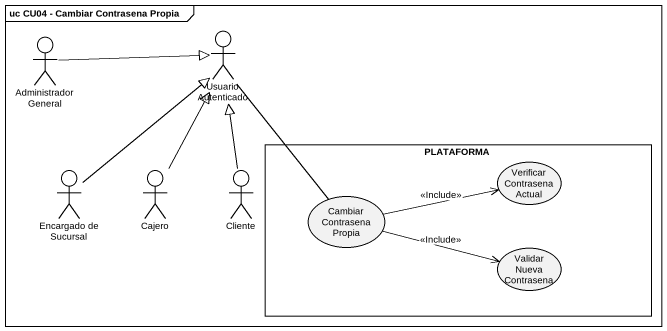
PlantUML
@startuml
mainframe uc CU04 - Cambiar Contrasena Propia
actor "Administrador General" as Administrador_General
actor "Usuario Autenticado" as Usuario_Autenticado
rectangle PLATAFORMA {
  usecase "Cambiar Contrasena Propia" as Cambiar_Contrasena_Propia
  usecase "Verificar Contrasena Actual" as Verificar_Contrasena_Actual
  usecase "Validar Nueva Contrasena" as Validar_Nueva_Contrasena
}
actor "Encargado de Sucursal" as Encargado_de_Sucursal
actor Cajero
actor Cliente
Administrador_General -right-|> Usuario_Autenticado
Usuario_Autenticado -- Cambiar_Contrasena_Propia
Encargado_de_Sucursal -up-|> Usuario_Autenticado
Cajero -up-|> Usuario_Autenticado
Cliente -up-|> Usuario_Autenticado
Cambiar_Contrasena_Propia -right-> Verificar_Contrasena_Actual : <<Include>>
Cambiar_Contrasena_Propia -right-> Validar_Nueva_Contrasena : <<Include>>
@enduml
